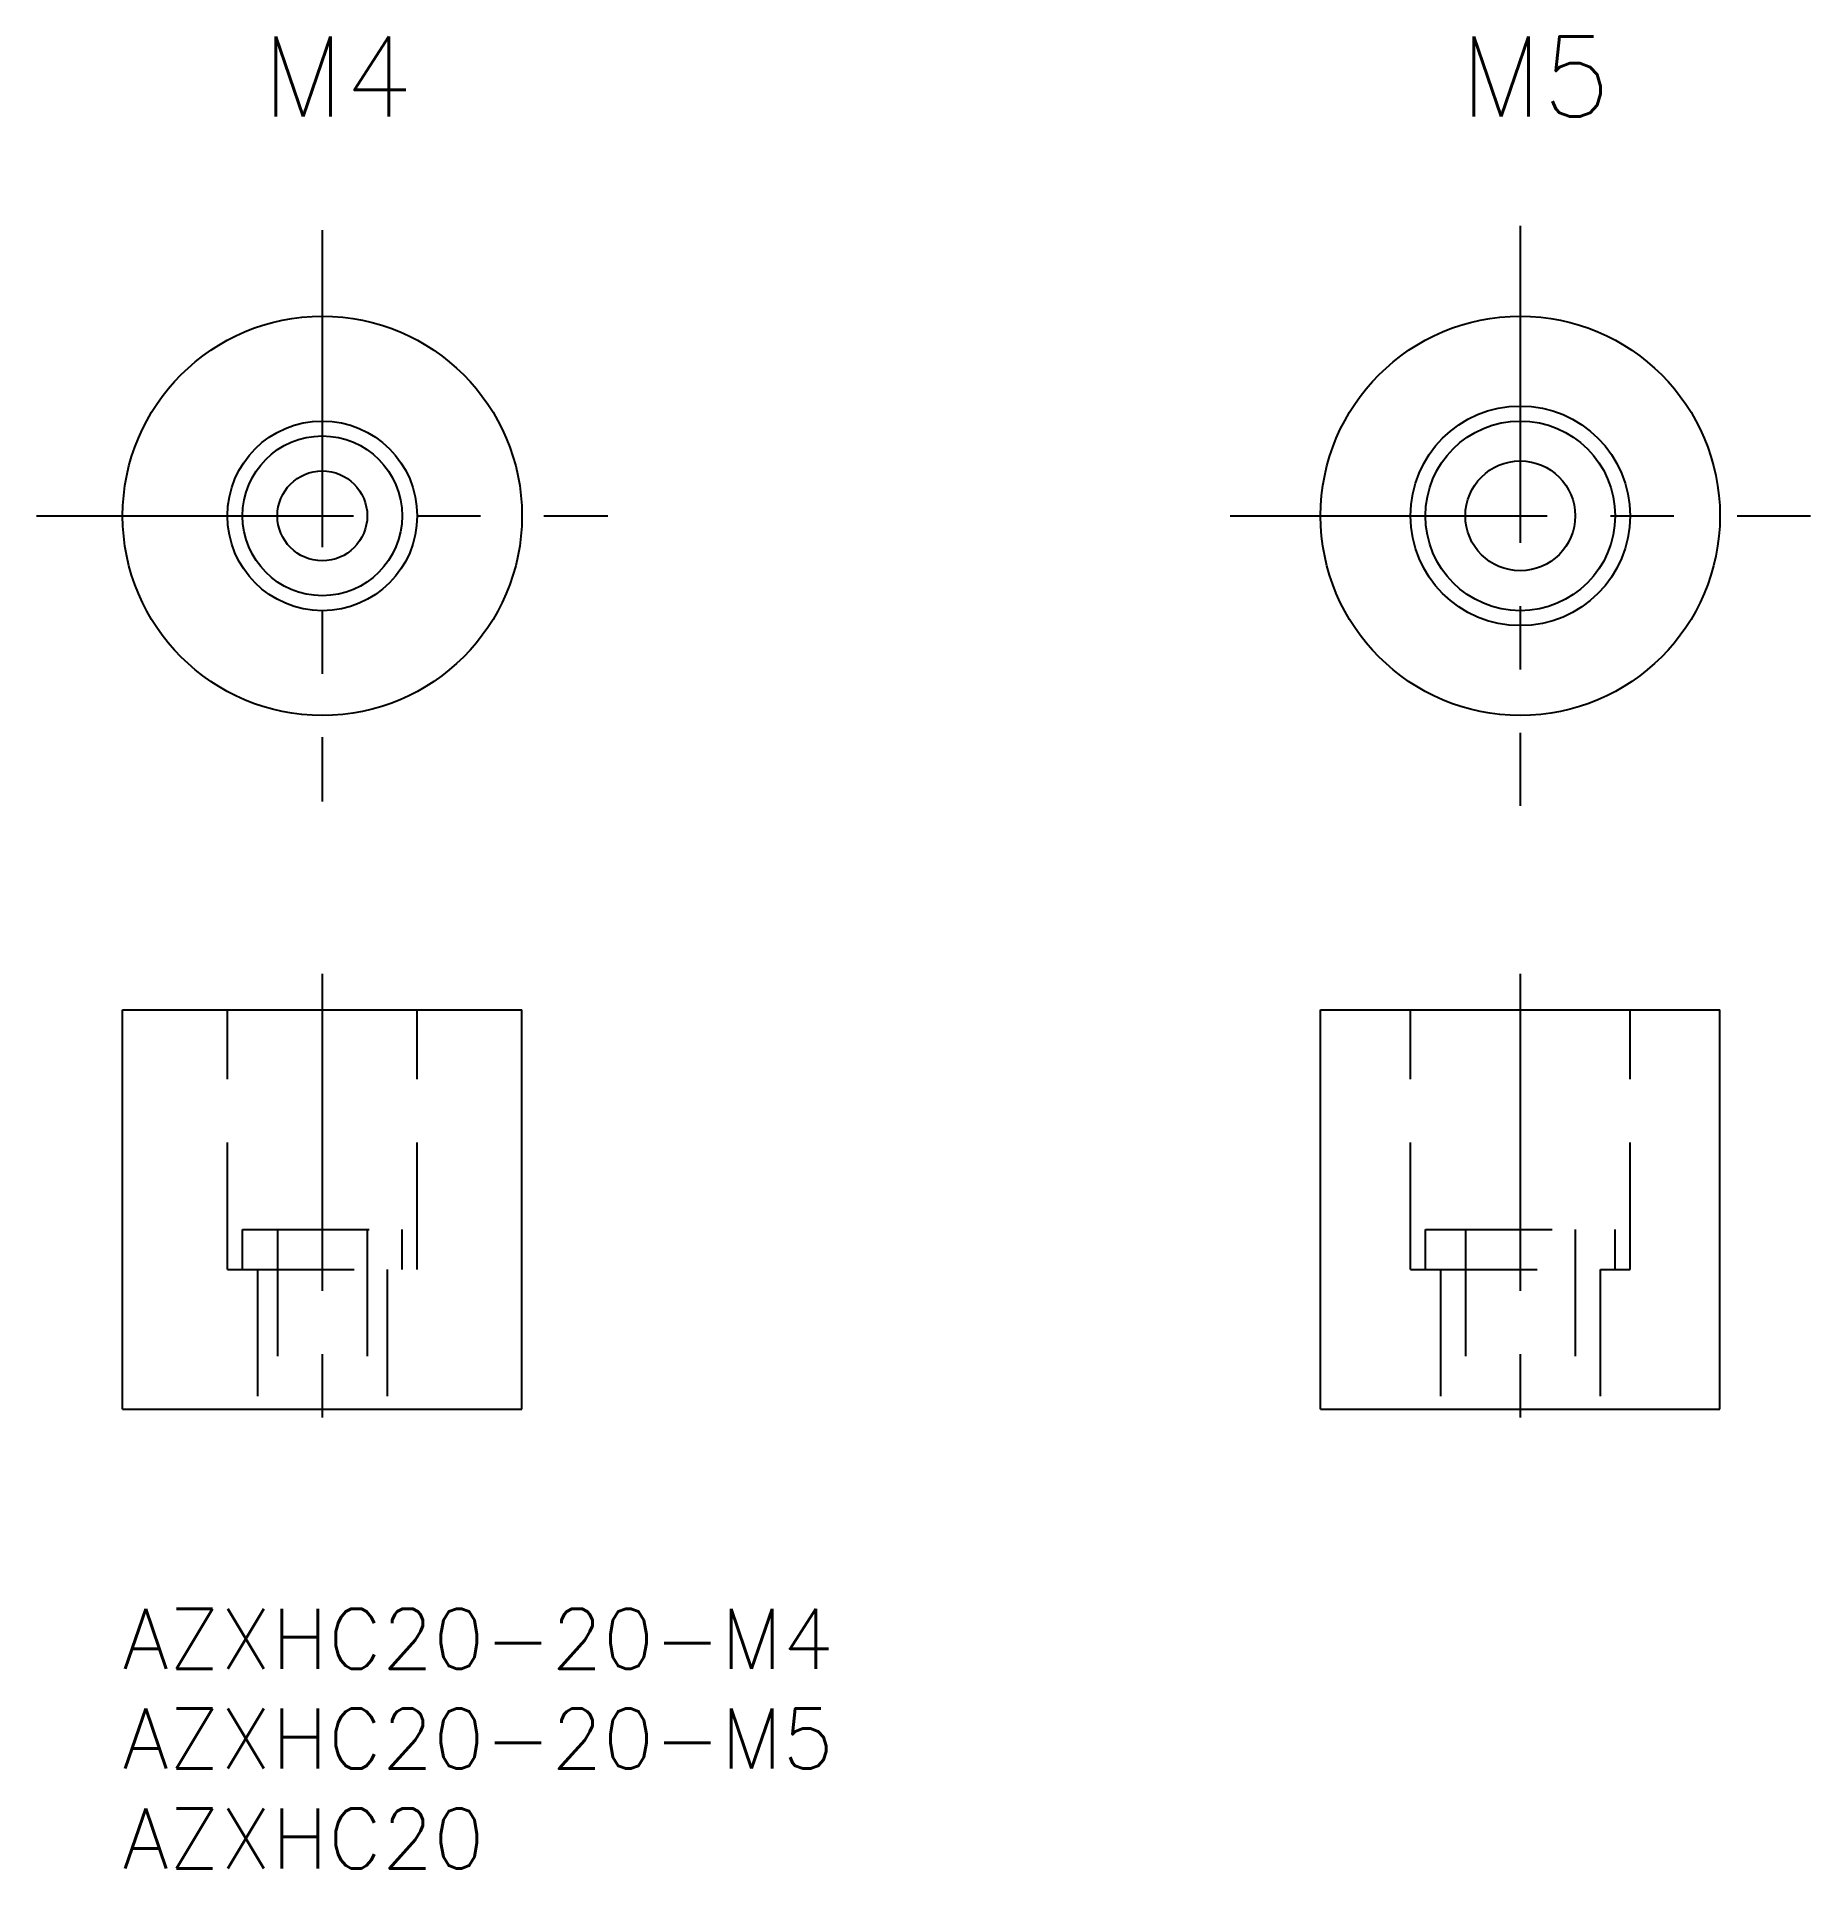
# Model space of a CAD drawing. Extents: x -4.3 to 84.5, y -13 to 78.7.
import ezdxf

# ---------------------------------------------------------------- set-up
doc = ezdxf.new("R2010")
doc.units = 0
doc.header["$LTSCALE"] = 0.5
doc.linetypes.add('CENTER', pattern=[50.8, 31.75, -6.35, 6.35, -6.35])
doc.linetypes.add('DASHED', pattern=[19.05, 12.7, -6.35])
for name, color, linetype in [('MSM_CENTER', 1, 'CENTER'), ('MSM_CONTINUOUS', 7, 'CONTINUOUS'), ('MSM_DASHED', 4, 'DASHED'), ('MSM_PART_NUMBER', 7, 'CONTINUOUS')]:
    doc.layers.add(name, color=color, linetype=linetype)
doc.styles.get("Standard").update_dxf_attribs({"font": 'txt.shx', "height": 1, "bigfont": 'bigfont.shx'})

# ---------------------------------------------------------------- blocks, each defined once
blk = doc.blocks.new('*U2')
at = {"layer": 'MSM_PART_NUMBER'}
blk.add_text('AZXHC20-20-M4', height=3, dxfattribs=at).set_placement((0, -3))
blk = doc.blocks.new('*U3')
at = {"layer": 'MSM_PART_NUMBER'}
blk.add_text('AZXHC20-20-M5', height=3, dxfattribs=at).set_placement((0, -8))
blk = doc.blocks.new('*U4')
at = {"layer": 'MSM_PART_NUMBER'}
blk.add_text('AZXHC20', height=3, dxfattribs=at).set_placement((0, -13))

msp = doc.modelspace()

# ---------------------------------------------------------------- linework, layer by layer
at = {"layer": 'MSM_CENTER'}
for p, q in [((10, 69.045), (10, 40.429)), ((70, 69.266), (70, 40.208)), ((-4.308, 54.737), (24.308, 54.737)), ((55.471, 54.737), (84.529, 54.737)), ((10, 31.804), (10, 8.503)), ((70, 31.804), (70, 8.503))]:
    msp.add_line(p, q, dxfattribs=at)
at = {"layer": 'MSM_CONTINUOUS'}
for p, q in [((0, 30), (20, 30)), ((0, 10), (0, 30)), ((20, 10), (20, 30)), ((60, 30), (80, 30)), ((60, 10), (60, 30)), ((80, 10), (80, 30)), ((0, 10), (20, 10)), ((60, 10), (80, 10))]:
    msp.add_line(p, q, dxfattribs=at)
for centre, radius in [((10, 54.737), 10), ((70, 54.737), 10), ((70, 54.737), 5.5), ((10, 54.737), 4.75), ((10, 54.737), 4), ((70, 54.737), 4.75), ((10, 54.737), 2.25), ((70, 54.737), 2.75)]:
    msp.add_circle(centre, radius, dxfattribs=at)
at = {"layer": 'MSM_DASHED'}
for p, q in [((5.25, 17), (5.25, 30)), ((14.75, 17), (14.75, 30)), ((64.5, 17), (64.5, 30)), ((75.5, 17), (75.5, 30)), ((6, 19), (14, 19)), ((6, 17), (6, 19)), ((7.75, 19), (7.75, 10)), ((12.25, 19), (12.25, 10)), ((14, 17), (14, 19)), ((65.25, 19), (74.75, 19)), ((65.25, 17), (65.25, 19)), ((67.25, 19), (67.25, 10)), ((72.75, 19), (72.75, 10)), ((74.75, 17), (74.75, 19)), ((5.25, 17), (14.75, 17)), ((6.75, 17), (6.75, 10)), ((13.25, 17), (13.25, 10)), ((64.5, 17), (75.5, 17)), ((66, 17), (66, 10)), ((74, 17), (74, 10))]:
    msp.add_line(p, q, dxfattribs=at)

# ---------------------------------------------------------------- block references
at = {"layer": 'MSM_CONTINUOUS'}
for name in ['*U2', '*U3', '*U4']:
    msp.add_blockref(name, (0, 0), dxfattribs=at)

# ---------------------------------------------------------------- texts
for s, p in [('M4', (6.988, 74.737)), ('M5', (66.988, 74.737))]:
    msp.add_text(s, height=4, dxfattribs=at).set_placement(p)

doc.saveas('drawing.dxf')
